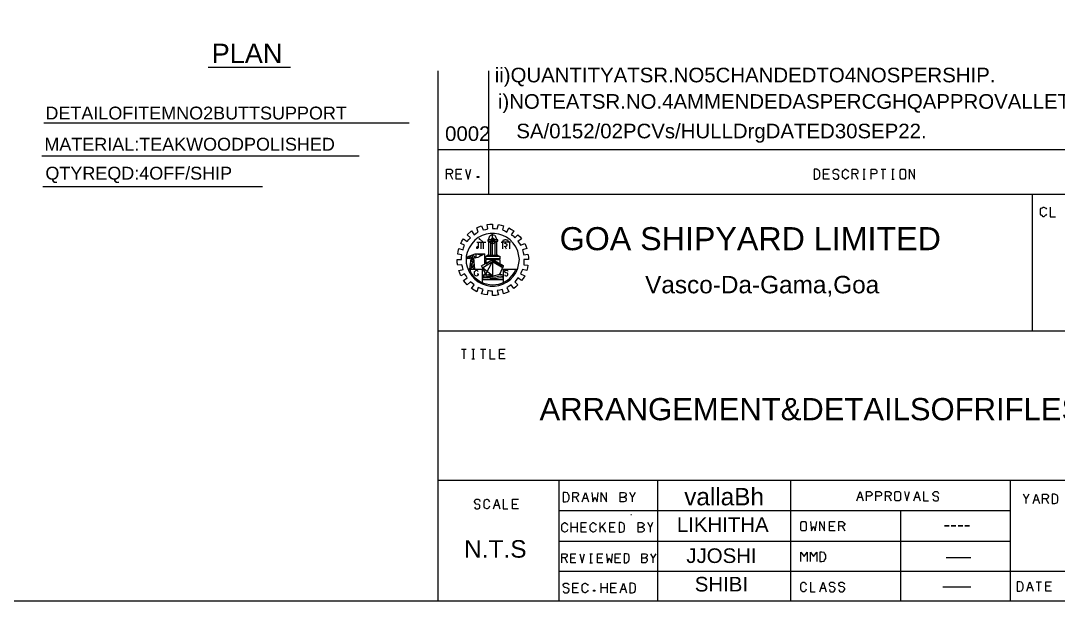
# Model space of a CAD drawing. Header units: millimetres. Extents: x -3009 to 55097, y -2803 to 5841.
# Drawn here: x 48112.5 to 48174.1, y 21.6 to 56.1 of the extents above; entities that cross this region are included whole.
import ezdxf

# ---------------------------------------------------------------- set-up
doc = ezdxf.new("R2010")
doc.units = ezdxf.units.MM
doc.layers.add('PDF2_Geometry', color=7, linetype='Continuous')
doc.layers.add('PDF2_Text', color=7, linetype='Continuous')
doc.styles.add('PDF F1', font='arial.ttf')
doc.styles.add('PDF F2', font='arial.ttf')
doc.styles.add('PDF F3', font='arial.ttf')

msp = doc.modelspace()

# ---------------------------------------------------------------- linework, layer by layer
at = {"layer": 'PDF2_Geometry', "lineweight": 13}
for points in [[(47995.74799842235, 21.581074835761), (47995.74799842235, 175.9976682847704), (48207.91007203603, 175.9976682847704), (48207.91007203603, 21.581074835761)], [(48159.63722919283, 46.64280211871653), (48159.79406099505, 46.64280211871653), (48159.88816007639, 46.70553483960578), (48159.95089279727, 46.73690120005034), (48159.98225915772, 46.83100028138421), (48159.98225915772, 47.01919844405182), (48159.95089279727, 47.14466388583025), (48159.88816007639, 47.17603024627488), (48159.79406099505, 47.23876296716412), (48159.63722919283, 47.23876296716412)], [(48164.81267547543, 46.64280211871653), (48164.74994275455, 46.73690120005034), (48164.74994275455, 47.14466388583025), (48164.81267547543, 47.23876296716412), (48165.00087363811, 47.23876296716412), (48165.06360635899, 47.14466388583025), (48165.06360635899, 46.73690120005034), (48165.00087363811, 46.64280211871653)], [(48139.62549182137, 46.73689728461579), (48139.62549182137, 46.79963157382298), (48139.71958717795, 46.79963157382298), (48139.71958717795, 46.73689728461579)], [(48139.02953931483, 42.9415706290273), (48139.12363839616, 43.06703607080573), (48139.21773747749, 43.16113515213959), (48139.02953931483, 43.34933331480721), (48139.28047019838, 43.56889783791951), (48139.4373020006, 43.34933331480721), (48139.56276744238, 43.44343239614102), (48139.68823288416, 43.50616511703026), (48139.59413380283, 43.75709600058713), (48139.71959924461, 43.81982872147637), (48139.87643104683, 43.88256144236556), (48139.97053012816, 43.63163055880869), (48140.12736193038, 43.66299691925332), (48140.25282737216, 43.69436327969794), (48140.22146101172, 43.9452941632548), (48140.37829281394, 43.97666052369942), (48140.53512461617, 43.97666052369942), (48140.53512461617, 43.7257296401425), (48140.69195641838, 43.7257296401425), (48140.81742186016, 43.69436327969794), (48140.88015458106, 43.9452941632548), (48141.03698638327, 43.91392780281018), (48141.1938181855, 43.88256144236556), (48141.13108546461, 43.63163055880869), (48141.25655090639, 43.56889783791951), (48141.38201634817, 43.50616511703026), (48141.50748178994, 43.75709600058713), (48141.66431359217, 43.66299691925332), (48141.78977903395, 43.56889783791951), (48141.63294723172, 43.34933331480721), (48141.7584126735, 43.28660059391802), (48141.85251175483, 43.16113515213959), (48142.04070991751, 43.34933331480721), (48142.16617535929, 43.22386787302878), (48142.26027444062, 43.09840243125035), (48142.04070991751, 42.9415706290273), (48142.13480899884, 42.81610518724887), (48142.19754171972, 42.72200610591506), (48142.44847279933, 42.81610518724887), (48142.51120532418, 42.69063974547043), (48142.57393804506, 42.53380794324738), (48142.32300696547, 42.43970886191357), (48142.35437332591, 42.28287705969052), (48142.38574007843, 42.15741161791209), (48142.63667076595, 42.18877797835671), (48142.66803693036, 42.03194617613366), (48142.66803693036, 41.87511437391061), (48142.38574007843, 41.87511437391061), (48142.38574007843, 41.71828257168755), (48142.38574007843, 41.5614507694645), (48142.63667076595, 41.53008440901988), (48142.60530440551, 41.37325260679683), (48142.57393804506, 41.21642080457383), (48142.32300696547, 41.27915352546302), (48142.26027444062, 41.15368808368459), (48142.19754171972, 41.02822264190615), (48142.44847279933, 40.90275720012772), (48142.35437332591, 40.74592539790467), (48142.26027444062, 40.62045995612624), (48142.04070991751, 40.77729175834929), (48141.94661083617, 40.65182631657086), (48141.85251175483, 40.557727235237), (48142.04070991751, 40.36952907256938), (48141.91524447573, 40.24406363079095), (48141.78977903395, 40.14996454945708), (48141.63294723172, 40.36952907256938), (48141.50748178994, 40.27542999123551), (48141.38201634817, 40.21269727034633), (48141.50748178994, 39.96176638678946), (48141.35064998773, 39.89903366590022), (48141.1938181855, 39.83630094501098), (48141.13108546461, 40.08723182856789), (48140.97425366239, 40.05586546812327), (48140.81742186016, 40.02449910767865), (48140.88015458106, 39.77356822412179), (48140.72332277883, 39.74220186367717), (48140.53512461617, 39.74220186367717), (48140.53512461617, 39.99313274723403), (48140.40965917439, 39.99313274723403), (48140.25282737216, 40.02449910767865), (48140.22146101172, 39.77356822412179), (48140.0646292095, 39.80493458456641), (48139.87643104683, 39.83630094501098), (48139.97053012816, 40.08723182856789), (48139.84506468639, 40.14996454945708), (48139.68823288416, 40.21269727034633), (48139.59413380283, 39.96176638678946), (48139.4373020006, 40.05586546812327), (48139.28047019838, 40.14996454945708), (48139.4373020006, 40.36952907256938), (48139.21773747749, 40.557727235237), (48139.02953931483, 40.36952907256938), (48138.93544023349, 40.49499451434781), (48138.80997479171, 40.62045995612624), (48139.02953931483, 40.77729175834929), (48138.96680659393, 40.90275720012772), (48138.8727075126, 41.02822264190615), (48138.65314298949, 40.90275720012772), (48138.5904102686, 41.05958900235078), (48138.52767754771, 41.21642080457383), (48138.77860843127, 41.27915352546302), (48138.74724207082, 41.43598532768607), (48138.71587571038, 41.5614507694645), (48138.46494482682, 41.53008440901988), (48138.43357846638, 41.68691621124293), (48138.43357846638, 41.87511437391061), (48138.68450934993, 41.87511437391061), (48138.68450934993, 42.00057981568904), (48138.71587571038, 42.15741161791209), (48138.46494482682, 42.18877797835671), (48138.49631118726, 42.34560978057971), (48138.52767754771, 42.53380794324738), (48138.77860843127, 42.43970886191357), (48138.80997479171, 42.565174303692), (48138.8727075126, 42.72200610591506), (48138.65314298949, 42.81610518724887), (48138.71587571038, 42.97293698947192), (48138.80997479171, 43.09840243125035)], [(48140.40965083249, 43.03566596799288), (48140.66058759724, 43.03566596799288), (48140.53511921486, 43.1611341543279)], [(48139.71958717795, 43.09840006116036), (48139.75096020375, 43.09840006116036)], [(48140.53511921486, 42.97293167878564), (48140.84877791831, 42.97293167878564), (48140.84877791831, 43.03566596799288), (48140.53511921486, 43.03566596799288), (48140.25282138274, 43.03566596799288), (48140.25282138274, 42.97293167878564)], [(48140.1273531964, 41.90647503158942), (48140.1273531964, 42.06330448133542), (48140.53511921486, 42.06330448133542), (48140.97424630068, 42.06330448133542), (48140.97424630068, 41.90647503158942), (48140.53511921486, 41.90647503158942)], [(48140.22146031537, 42.12603857450296), (48140.84877791831, 42.12603857450296), (48140.22146031537, 42.06330448133542), (48140.84877791831, 42.06330448133542)], [(48140.1273531964, 41.6241771994687), (48140.53511921486, 41.87511396421814), (48140.1273531964, 41.87511396421814)], [(48140.53511921486, 41.87511396421814), (48141.1938098436, 41.49870901313369), (48140.53511921486, 41.74964558184342), (48141.16244877623, 41.37325258918389)], [(48144.73820798164, 27.47795397260967), (48144.86367342342, 27.47795397260967), (48144.9891388652, 27.50932033305429), (48145.02050522564, 27.54068669349886), (48145.08323794653, 27.66615213527734), (48145.08323794653, 27.85435029794496), (48145.02050522564, 27.94844937927883), (48144.9891388652, 28.01118210016801), (48144.86367342342, 28.04254846061264), (48144.73820798164, 28.04254846061264)], [(48148.12576469925, 27.47795397260967), (48148.12576469925, 28.04254846061264), (48148.34532922236, 28.04254846061264), (48148.4394283037, 28.01118210016801), (48148.47079466414, 27.91708301883421), (48148.47079466414, 27.88571665838958), (48148.4394283037, 27.82298393750034), (48148.34532922236, 27.76025121661115), (48148.4394283037, 27.72888485616653), (48148.47079466414, 27.66615213527734), (48148.47079466414, 27.6034194143881), (48148.4394283037, 27.50932033305429), (48148.34532922236, 27.47795397260967)], [(48164.49900868024, 27.5406881293369), (48164.43627595935, 27.60342085022614), (48164.43627595935, 28.01118353600606), (48164.49900868024, 28.10528261733987), (48164.68720684291, 28.10528261733987), (48164.78130592424, 28.01118353600606), (48164.78130592424, 27.60342085022614), (48164.68720684291, 27.5406881293369)], [(48173.78345647705, 27.38384675486031), (48173.94028827927, 27.38384675486031), (48174.06575372105, 27.41521311530494), (48174.09712008149, 27.44657947574956), (48174.12848644194, 27.57204491752799), (48174.12848644194, 27.76024308019561), (48174.09712008149, 27.85434216152947), (48174.06575372105, 27.88570852197404), (48173.94028827927, 27.94844124286328), (48173.78345647705, 27.94844124286328)], [(48148.06305048472, 25.69007238449228), (48148.1885159265, 25.69007238449228), (48148.31398136828, 25.7214387449369), (48148.34534772872, 25.75280510538153), (48148.37671408917, 25.87827054715996), (48148.37671408917, 26.06646870982763), (48148.34534772872, 26.16056779116144), (48148.31398136828, 26.19193415160606), (48148.1885159265, 26.25466687249525), (48148.06305048472, 26.25466687249525)], [(48149.19222542142, 25.69007238449228), (48149.19222542142, 26.25466687249525), (48149.41178994453, 26.25466687249525), (48149.47452266542, 26.19193415160606), (48149.53725538631, 26.12920143071682), (48149.53725538631, 26.0978350702722), (48149.47452266542, 26.03510234938301), (48149.41178994453, 25.97236962849377), (48149.47452266542, 25.9410032680492), (48149.53725538631, 25.87827054715996), (48149.53725538631, 25.78417146582615), (48149.47452266542, 25.7214387449369), (48149.41178994453, 25.69007238449228)], [(48158.91580035, 25.75280654121957), (48158.85306762911, 25.81553926210876), (48158.85306762911, 26.22330194788867), (48158.91580035, 26.31740102922254), (48159.10399851267, 26.31740102922254), (48159.16673123356, 26.22330194788867), (48159.16673123356, 25.81553926210876), (48159.10399851267, 25.75280654121957)], [(48148.34533624202, 23.87081773535283), (48148.50216804424, 23.87081773535283), (48148.59626712558, 23.93355045624207), (48148.62763348602, 23.9649168166867), (48148.65899984646, 24.0590158980205), (48148.65899984646, 24.24721406068812), (48148.62763348602, 24.34131314202199), (48148.59626712558, 24.37267950246661), (48148.50216804424, 24.40404586291118), (48148.34533624202, 24.40404586291118)], [(48149.41179696419, 23.87081773535283), (48149.41179696419, 24.40404586291118), (48149.6313614873, 24.40404586291118), (48149.69409420819, 24.37267950246661), (48149.72546056863, 24.30994678157737), (48149.72546056863, 24.27858042113274), (48149.69409420819, 24.21584770024356), (48149.6313614873, 24.15311497935431), (48149.69409420819, 24.12174861890969), (48149.72546056863, 24.0590158980205), (48149.72546056863, 23.99628317713126), (48149.69409420819, 23.93355045624207), (48149.6313614873, 23.87081773535283)], [(48159.98226107217, 23.93355189208012), (48160.10772651395, 23.93355189208012), (48160.23319195573, 23.96491825252468), (48160.26455831617, 24.02765097341393), (48160.32729103706, 24.12175005474774), (48160.32729103706, 24.30994821741541), (48160.26455831617, 24.43541365919384), (48160.23319195573, 24.46678001963846), (48160.10772651395, 24.49814638008303), (48159.98226107217, 24.49814638008303)], [(48146.52609347166, 22.17703137133401), (48146.52609347166, 22.23976546450149), (48146.62018882824, 22.23976546450149), (48146.62018882824, 22.17703137133401)], [(48148.69036812136, 22.0829361472355), (48148.84719992358, 22.0829361472355), (48148.97266536536, 22.11430250768007), (48149.0040317258, 22.17703522856931), (48149.03539808625, 22.27113430990312), (48149.03539808625, 22.45933247257079), (48149.0040317258, 22.58479791434922), (48148.97266536536, 22.61616427479385), (48148.84719992358, 22.64753063523847), (48148.69036812136, 22.64753063523847)], [(48171.71328115476, 22.1770313996679), (48171.87011295697, 22.1770313996679), (48171.96421203831, 22.20839776011252), (48171.99557839875, 22.23976412055708), (48172.05831111965, 22.36522956233551), (48172.05831111965, 22.55342772500319), (48171.99557839875, 22.67889316678162), (48171.96421203831, 22.71025952722624), (48171.87011295697, 22.74162588767086), (48171.71328115476, 22.74162588767086)]]:
    msp.add_lwpolyline(points, close=True, dxfattribs=at)
for points in [[(48123.62865289561, 53.29246720565834), (48128.52179747942, 53.29246720565834)], [(48137.30438781382, 45.76453579795833), (48137.30438781382, 53.07290366274481)], [(48140.31555567194, 45.76453579795833), (48140.31555567194, 53.07290366274481)], [(48113.87371283694, 49.9990017114514), (48135.57922857946, 49.9990017114514)], [(48137.30438781382, 48.39931066342473), (48207.91007203603, 48.39931066342473)], [(48113.74824445457, 48.02291767076525), (48132.59943374713, 48.02291767076525)], [(48137.80625317193, 46.64280211871653), (48137.80625317193, 47.23876296716412), (48138.05718405549, 47.23876296716412), (48138.11991677638, 47.17603024627488), (48138.15128313682, 47.11329752538569), (48138.15128313682, 47.08193116494107), (48138.11991677638, 46.98783208360726), (48138.05718405549, 46.95646572316264), (48137.80625317193, 46.95646572316264)], [(48137.99443970597, 46.95646102356903), (48138.15126915571, 46.64280212407698)], [(48138.71586462392, 46.64280212407698), (48138.37084465706, 46.64280212407698), (48138.37084465706, 47.23875865964999), (48138.71586462392, 47.23875865964999)], [(48138.37084465706, 46.95646102356903), (48138.65314229314, 46.95646102356903)], [(48138.93542816683, 47.23875865964999), (48139.09226957501, 46.64280212407698), (48139.24909882871, 47.23875865964999)], [(48160.5468605112, 46.64280212407698), (48160.20182858591, 46.64280212407698), (48160.20182858591, 47.23875865964999), (48160.5468605112, 47.23875865964999)], [(48160.20182858591, 46.95646102356903), (48160.48412641803, 46.95646102356903)], [(48160.76642008328, 46.76825846685409), (48160.79778644373, 46.70552574596485), (48160.89188552506, 46.64279302507566), (48161.01735096684, 46.64279302507566), (48161.08008368773, 46.70552574596485), (48161.11145004818, 46.76825846685409), (48161.11145004818, 46.83099118774334), (48161.04871732728, 46.92509026907715), (48160.89188552506, 46.95645662952177), (48160.79778644373, 46.98782298996639), (48160.76642008328, 47.0819220713002), (48160.76642008328, 47.11328843174482), (48160.79778644373, 47.17602115263401), (48160.89188552506, 47.23875387352325), (48161.01735096684, 47.23875387352325), (48161.08008368773, 47.17602115263401), (48161.11145004818, 47.11328843174482)], [(48161.67603943097, 46.79963152787622), (48161.64467307053, 46.73689880698697), (48161.61330671009, 46.70553244654235), (48161.51920762875, 46.64279972565316), (48161.48784126831, 46.64279972565316), (48161.42510854742, 46.70553244654235), (48161.36237582653, 46.73689880698697), (48161.33100946608, 46.79963152787622), (48161.33100946608, 47.08192877187764), (48161.36237582653, 47.14466149276689), (48161.42510854742, 47.17602785321151), (48161.48784126831, 47.2387605741007), (48161.51920762875, 47.2387605741007), (48161.61330671009, 47.17602785321151), (48161.64467307053, 47.14466149276689), (48161.67603943097, 47.08192877187764)], [(48161.89561097374, 46.64280211871653), (48161.89561097374, 47.23876296716412), (48162.1465418573, 47.23876296716412), (48162.20927457818, 47.17603024627488), (48162.24064093863, 47.11329752538569), (48162.24064093863, 47.08193116494107), (48162.20927457818, 46.98783208360726), (48162.1465418573, 46.95646572316264), (48161.89561097374, 46.95646572316264)], [(48162.08380550763, 46.95646102356903), (48162.24063495738, 46.64280212407698)], [(48162.55430561925, 47.23875865964999), (48162.67977400163, 47.23875865964999)], [(48162.61703990846, 46.64280212407698), (48162.61703990846, 47.23875865964999)], [(48163.02478591044, 46.64280211871653), (48163.02478591044, 47.23876296716412), (48163.275716794, 47.23876296716412), (48163.33844951489, 47.17603024627488), (48163.36981587533, 47.11329752538569), (48163.36981587533, 47.08193116494107), (48163.33844951489, 46.98783208360726), (48163.275716794, 46.95646572316264), (48163.02478591044, 46.95646572316264)], [(48163.62076246249, 47.23875865964999), (48163.90306009857, 47.23875865964999)], [(48163.74623064882, 46.64280212407698), (48163.74623064882, 47.23875865964999)], [(48164.24809202386, 47.23875865964999), (48164.40492147361, 47.23875865964999)], [(48164.3108141586, 46.64280212407698), (48164.3108141586, 47.23875865964999)], [(48165.31454867106, 46.64280212407698), (48165.31454867106, 47.23875865964999), (48165.59683454475, 46.64280212407698), (48165.59683454475, 47.23875865964999)], [(48162.55430561925, 46.64280212407698), (48162.67977400163, 46.64280212407698)], [(48164.24809202386, 46.64280212407698), (48164.40492147361, 46.64280212407698)], [(48113.81097874377, 46.20366307982511), (48126.85938410061, 46.20366307982511)], [(48137.30438781382, 21.581074835761), (48137.30438781382, 45.76453579795833), (48207.91007203603, 45.76453579795833)], [(48172.62290457742, 37.64064805072508), (48172.62290457742, 45.76453579795833)], [(48173.43842459771, 44.572622807985), (48173.40705823726, 44.50989008709581), (48173.37569187681, 44.47852372665119), (48173.28159279548, 44.41579100576195), (48173.25022643503, 44.41579100576195), (48173.18749371415, 44.47852372665119), (48173.12476099326, 44.50989008709581), (48173.09339463282, 44.572622807985), (48173.09339463282, 44.85492005198648), (48173.12476099326, 44.91765277287573), (48173.18749371415, 44.94901913332035), (48173.25022643503, 44.98038549376491), (48173.28159279548, 44.98038549376491), (48173.37569187681, 44.94901913332035), (48173.40705823726, 44.91765277287573), (48173.43842459771, 44.85492005198648)], [(48173.65800015724, 44.98037678684307), (48173.65800015724, 44.41578151468116), (48173.9716588607, 44.41578151468116)], [(48140.22146031537, 42.06330448133542), (48140.22146031537, 42.12603857450296), (48140.53511921486, 42.12603857450296), (48140.53511921486, 43.38069769724137)], [(48140.28418264615, 43.03566596799288), (48140.37828976511, 43.28660253670262), (48140.44102385828, 43.3179636040739), (48140.47238512169, 43.34932467144517), (48140.53511921486, 43.34932467144517), (48140.59785330803, 43.34932467144517), (48140.66058759724, 43.3179636040739), (48140.69194866461, 43.28660253670262), (48140.78604382514, 43.03566596799288)], [(48140.40965083249, 43.03566596799288), (48140.53511921486, 43.1611341543279), (48140.66058759724, 43.03566596799288)], [(48139.68822203561, 42.5651656886638), (48139.65685567516, 42.53379932821917), (48139.62548931471, 42.53379932821917), (48139.59412295427, 42.53379932821917), (48139.59412295427, 42.5651656886638), (48139.59412295427, 42.59653204910842), (48139.59412295427, 42.62789840955304), (48139.62548931471, 42.62789840955304), (48139.65685567516, 42.62789840955304), (48139.65685567516, 42.65926476999761), (48139.68822203561, 42.65926476999761)], [(48139.594130754, 42.91019758561816), (48140.1273531964, 42.91019758561816)], [(48139.68822611058, 42.91019758561816), (48139.68822611058, 42.56516566032997)], [(48139.78232127112, 43.06702703536416), (48139.75096020375, 43.06702703536416), (48139.75096020375, 43.09840006116036), (48139.97052374666, 42.91019758561816), (48139.97052374666, 42.50244352558735)], [(48139.84505536428, 42.91019758561816), (48139.84505536428, 42.50244352558735)], [(48140.78604382514, 42.12603857450296), (48140.78604382514, 42.97293167878564), (48140.53511921486, 42.78474116166836), (48140.28418264615, 42.97293167878564), (48140.28418264615, 42.12603857450296)], [(48140.40965083249, 42.87883651824689), (48140.40965083249, 42.12603857450296)], [(48140.66058759724, 42.87883651824689), (48140.66058759724, 42.12603857450296)], [(48141.03698039385, 42.91019758561816), (48141.13107575043, 42.91019758561816)], [(48141.60157586206, 42.91019758561816), (48141.13107575043, 42.91019758561816), (48141.13107575043, 42.50244352558735)], [(48141.13107972126, 42.91019756800523), (48141.13107972126, 42.9415639284498), (48141.1624460817, 42.97293028889442), (48141.1624460817, 43.00429664933904), (48141.19381244215, 43.03566300978366), (48141.22517880259, 43.03566300978366), (48141.25654516304, 43.03566300978366), (48141.28791152348, 43.06702937022828), (48141.31927788393, 43.06702937022828), (48141.35064424437, 43.03566300978366), (48141.38201060482, 43.03566300978366), (48141.41337696526, 43.03566300978366), (48141.41337696526, 43.00429664933904), (48141.44474332571, 43.00429664933904), (48141.44474332571, 42.97293028889442), (48141.47610968615, 42.97293028889442), (48141.47610968615, 42.9415639284498), (48141.50747604659, 42.9415639284498), (48141.50747604659, 42.91019756800523), (48141.53884240704, 42.91019756800523)], [(48141.28790514198, 42.91019756800523), (48141.28790514198, 42.81609848667136), (48141.25653878153, 42.81609848667136), (48141.25653878153, 42.84746484711599)], [(48141.28790514198, 42.62790032400375), (48141.25653878153, 42.62790032400375), (48141.25653878153, 42.65926668444831), (48141.28790514198, 42.65926668444831), (48141.28790514198, 42.62790032400375), (48141.35063786287, 42.50243488222532)], [(48141.38200422331, 42.7847321262268), (48141.38200422331, 42.75336576578218), (48141.38200422331, 42.72199940533756)], [(48141.53884176889, 42.91019758561816), (48141.53884176889, 42.50244352558735)], [(48139.02954186742, 42.28287658107786), (48138.96680914654, 42.06331205796556), (48138.96680914654, 41.87511389529794), (48138.96680914654, 41.65554937218565), (48139.02954186742, 41.43598484907341)], [(48140.0646189072, 42.22014569346663), (48139.65686484717, 42.0005821505531), (48139.02953528579, 41.90647503158942), (48139.02953528579, 42.03194321792444), (48139.18636473554, 41.93784805738562), (48139.18636473554, 42.09467750713162), (48139.34319418529, 41.93784805738562), (48139.34319418529, 42.15741160029916), (48139.5627577282, 41.96920912475696), (48139.5627577282, 42.22014569346663), (48139.90778965349, 42.12603857450296), (48139.87642858612, 42.22014569346663)], [(48139.02953528579, 42.03194321792444), (48139.50002363503, 42.22014569346663), (48140.0646189072, 42.22014569346663), (48140.0646189072, 41.59281613209743)], [(48139.24909882871, 41.93784805738562), (48139.15500366817, 41.31051849601641), (48139.46866237163, 41.53008203892995), (48139.18636473554, 41.53008203892995)], [(48139.40592827846, 41.96920912475696), (48139.46866237163, 41.31051849601641), (48139.18636473554, 41.53008203892995), (48139.43730130425, 41.74964558184342), (48139.24909882871, 41.93784805738562), (48139.40592827846, 41.93784805738562), (48139.21772580291, 41.74964558184342), (48139.43730130425, 41.74964558184342)], [(48140.53511921486, 42.12603857450296), (48140.84877791831, 42.12603857450296), (48140.84877791831, 42.06330448133542)], [(48142.10344519099, 41.65554937218565), (48142.13481155144, 41.87511389529794), (48142.10344519099, 42.06331205796556)], [(48139.06089635317, 41.31051849601641), (48139.90778965349, 41.31051849601641), (48139.90778965349, 40.40089110252649)], [(48140.1273531964, 40.9968476380995), (48139.87642858612, 41.49870901313369), (48140.53511921486, 41.87511396421814), (48140.97424630068, 41.87511396421814), (48140.97424630068, 41.6241771994687)], [(48139.93916267929, 41.37325258918389), (48140.1273531964, 40.9968476380995), (48140.53511921486, 41.74964558184342), (48140.53511921486, 40.90275247756068), (48139.93916267929, 41.37325258918389), (48140.53511921486, 41.74964558184342), (48141.16244877623, 41.37325258918389)], [(48140.97424630068, 40.9968476380995), (48141.1938098436, 41.49870901313369), (48140.53511921486, 41.87511396421814), (48140.1273531964, 41.87511396421814), (48140.1273531964, 41.6241771994687)], [(48140.53511921486, 41.87511396421814), (48140.53511921486, 40.90275247756068)], [(48141.1938098436, 40.40089110252649), (48141.1938098436, 41.31051849601641), (48142.04070314392, 41.31051849601641)], [(48139.18636473554, 41.27914547022021), (48139.24909882871, 41.09095495310294)], [(48139.50002642554, 40.93412164612164), (48139.4686600651, 40.9654880065662), (48139.4686600651, 41.15368616923388), (48139.50002642554, 41.1850525296785), (48139.53139278598, 41.21641889012312), (48139.56275914643, 41.24778525056769), (48139.59412550688, 41.24778525056769), (48139.62549186731, 41.21641889012312), (48139.65685822776, 41.1850525296785), (48139.68822458821, 41.15368616923388)], [(48139.62549186731, 41.02822072745545), (48139.68822458821, 41.02822072745545), (48139.68822458821, 40.9654880065662), (48139.65685822776, 40.93412164612164)], [(48139.90779357837, 40.93412547502305), (48139.97052629926, 40.93412547502305), (48140.0018926597, 40.96549183546762), (48140.06462538059, 40.99685819591224), (48140.09599174104, 40.99685819591224), (48140.15872446193, 40.99685819591224), (48140.22145718282, 40.96549183546762), (48140.28418990371, 40.96549183546762), (48140.31555626415, 40.99685819591224), (48140.37828898504, 40.96549183546762), (48140.40965534549, 40.93412547502305), (48140.44102170593, 40.90275911457843)], [(48139.90779357837, 40.87139131829576), (48139.97052629926, 40.87139131829576), (48140.0018926597, 40.87139131829576), (48140.06462538059, 40.90275767874039), (48140.09599174104, 40.90275767874039), (48140.15872446193, 40.90275767874039), (48140.22145718282, 40.87139131829576), (48140.28418990371, 40.87139131829576), (48140.31555626415, 40.90275767874039), (48140.37828898504, 40.87139131829576), (48140.40965534549, 40.8400249578512), (48140.44102170593, 40.8400249578512)], [(48139.90779357837, 40.77728410054641), (48139.97052629926, 40.77728410054641), (48140.0018926597, 40.77728410054641), (48140.06462538059, 40.80865046099103), (48140.09599174104, 40.80865046099103), (48140.15872446193, 40.80865046099103), (48140.22145718282, 40.77728410054641), (48140.28418990371, 40.80865046099103), (48140.31555626415, 40.80865046099103), (48140.37828898504, 40.77728410054641), (48140.40965534549, 40.74591774010185), (48140.44102170593, 40.74591774010185)], [(48141.00561619393, 40.99685819591224), (48141.13108163571, 40.96549183546762), (48141.1938143566, 40.93412547502305)], [(48141.00561619393, 40.90275767874039), (48141.13108163571, 40.87139131829576), (48141.1938143566, 40.87139131829576)], [(48141.00561619393, 40.80865046099103), (48141.13108163571, 40.77728410054641), (48141.1938143566, 40.77728410054641)], [(48141.25654005784, 40.96548657072816), (48141.25654005784, 40.9341202102836), (48141.31927277872, 40.90275384983897), (48141.38200549962, 40.90275384983897), (48141.41337186006, 40.9341202102836), (48141.4447382205, 40.96548657072816), (48141.4447382205, 41.0282192916174), (48141.41337186006, 41.05958565206203), (48141.31927277872, 41.09095201250665), (48141.25654005784, 41.12231837295121), (48141.25654005784, 41.15368473339583), (48141.25654005784, 41.18505109384046), (48141.25654005784, 41.21641745428508), (48141.31927277872, 41.24778381472964), (48141.38200549962, 41.24778381472964), (48141.41337186006, 41.21641745428508), (48141.4447382205, 41.18505109384046)], [(48141.82113940497, 41.09095495310294), (48141.91523476155, 41.27914547022021)], [(48139.90778965349, 40.68318893464721), (48141.1938098436, 40.68318893464721)], [(48137.30438781382, 37.64064805072508), (48207.91007203603, 37.64064805072508)], [(48138.68450336051, 36.54283014011781), (48138.96680119263, 36.54283014011781)], [(48138.84133281025, 35.97823486795585), (48138.84133281025, 36.54283014011781)], [(48139.31183311792, 36.54283014011781), (48139.46866237163, 36.54283014011781)], [(48139.40592827846, 35.97823486795585), (48139.40592827846, 36.54283014011781)], [(48139.81369429691, 36.54283014011781), (48140.1273531964, 36.54283014011781)], [(48139.97052374666, 35.97823486795585), (48139.97052374666, 36.54283014011781)], [(48140.37828976511, 36.54283014011781), (48140.37828976511, 35.97823486795585), (48140.69194866461, 35.97823486795585)], [(48141.28790520018, 35.97823486795585), (48140.94288523331, 35.97823486795585), (48140.94288523331, 36.54283014011781), (48141.28790520018, 36.54283014011781)], [(48139.31183311792, 35.97823486795585), (48139.46866237163, 35.97823486795585)], [(48140.94288523331, 36.29189357140814), (48141.2251828694, 36.29189357140814)], [(48137.30438781382, 28.76397431817276), (48207.91007203603, 28.76397431817276)], [(48144.48727533781, 21.581074835761), (48144.48727533781, 28.76397431817276)], [(48150.3527933667, 21.581074835761), (48150.3527933667, 28.76397431817276)], [(48158.25711757102, 21.581074835761), (48158.25711757102, 28.76397431817276)], [(48171.3055231239, 21.581074835761), (48171.3055231239, 28.76397431817276)], [(48145.30281140374, 27.47795397260967), (48145.30281140374, 28.04254846061264), (48145.52237592686, 28.04254846061264), (48145.58510864775, 28.01118210016801), (48145.64784136863, 27.91708301883421), (48145.64784136863, 27.88571665838958), (48145.58510864775, 27.82298393750034), (48145.52237592686, 27.76025121661115), (48145.30281140374, 27.76025121661115)], [(48145.49099789184, 27.76025176414402), (48145.64783930001, 27.4779539320233)], [(48145.86740284292, 27.4779539320233), (48146.05559336004, 28.04254940022503), (48146.24379583558, 27.4779539320233)], [(48146.43199831112, 28.04254940022503), (48146.49473240429, 27.4779539320233), (48146.62018882824, 27.76025176414402), (48146.74565721062, 27.4779539320233), (48146.80839130378, 28.04254940022503)], [(48146.99659377932, 27.4779539320233), (48146.99659377932, 28.04254940022503), (48147.31025248278, 27.4779539320233), (48147.31025248278, 28.04254940022503)], [(48148.1257727573, 27.76025176414402), (48148.34533630022, 27.76025176414402)], [(48148.84720943763, 27.4779539320233), (48148.84720943763, 27.76025176414402), (48148.69036802946, 28.04254940022503)], [(48149.00403888738, 28.04254940022503), (48148.84720943763, 27.76025176414402)], [(48162.1779126266, 27.5406882212306), (48162.36610314372, 28.10528349339251), (48162.55430561925, 27.5406882212306)], [(48162.24063495738, 27.76025176414402), (48162.49157152609, 27.76025176414402)], [(48162.74250015314, 27.5406881293369), (48162.74250015314, 28.10528261733987), (48162.96206467626, 28.10528261733987), (48163.02479739715, 28.04254989645068), (48163.08753011803, 27.97981717556144), (48163.08753011803, 27.94845081511681), (48163.02479739715, 27.85435173378301), (48162.96206467626, 27.82298537333838), (48162.74250015314, 27.82298537333838)], [(48163.30708762149, 27.5406881293369), (48163.30708762149, 28.10528261733987), (48163.52665214461, 28.10528261733987), (48163.62075122594, 28.04254989645068), (48163.65211758638, 27.97981717556144), (48163.65211758638, 27.94845081511681), (48163.62075122594, 27.85435173378301), (48163.52665214461, 27.82298537333838), (48163.30708762149, 27.82298537333838)], [(48163.8716910436, 27.5406881293369), (48163.8716910436, 28.10528261733987), (48164.09125556672, 28.10528261733987), (48164.18535464805, 28.04254989645068), (48164.21672100849, 27.97981717556144), (48164.21672100849, 27.94845081511681), (48164.18535464805, 27.85435173378301), (48164.09125556672, 27.82298537333838), (48163.8716910436, 27.82298537333838)], [(48164.05988954832, 27.82298585731155), (48164.21671899806, 27.5406882212306)], [(48165.00087800918, 28.10528349339251), (48165.15770726289, 27.5406882212306), (48165.31454867106, 28.10528349339251)], [(48165.56547347738, 27.5406882212306), (48165.75367595292, 28.10528349339251), (48165.941866274, 27.5406882212306)], [(48165.62820757055, 27.76025176414402), (48165.87913218083, 27.76025176414402)], [(48166.13006874954, 28.10528349339251), (48166.13006874954, 27.5406882212306), (48166.44372764904, 27.5406882212306)], [(48166.69466029287, 27.6347833817693), (48166.75739301375, 27.57205066088011), (48166.82012573464, 27.54068430043549), (48166.94559117642, 27.54068430043549), (48167.00832389731, 27.57205066088011), (48167.03969025776, 27.6347833817693), (48167.03969025776, 27.72888246310316), (48166.97695753686, 27.79161518399235), (48166.82012573464, 27.82298154443697), (48166.75739301375, 27.85434790488159), (48166.69466029287, 27.9484469862154), (48166.69466029287, 27.97981334666002), (48166.75739301375, 28.04254606754921), (48166.82012573464, 28.10527878843845), (48166.94559117642, 28.10527878843845), (48167.00832389731, 28.04254606754921), (48167.03969025776, 27.97981334666002)], [(48172.24651158476, 27.38384681305962), (48172.24651158476, 27.66614444914063), (48172.08968213501, 27.94844228126135)], [(48172.40334083846, 27.94844228126135), (48172.24651158476, 27.66614444914063)], [(48172.65426564479, 27.38384681305962), (48172.84246812033, 27.94844228126135), (48173.03067059587, 27.38384681305962)], [(48173.21885305494, 27.38384675486031), (48173.21885305494, 27.94844124286328), (48173.4697839385, 27.94844124286328), (48173.53251665938, 27.88570852197404), (48173.56388301983, 27.82297580108485), (48173.56388301983, 27.79160944064023), (48173.53251665938, 27.69751035930642), (48173.4697839385, 27.6661439988618), (48173.21885305494, 27.6661439988618)], [(48139.4686664466, 27.1642831889734), (48139.50003280704, 27.10155046808421), (48139.56276552793, 27.07018410763959), (48139.68823096971, 27.07018410763959), (48139.7509636906, 27.10155046808421), (48139.78233005104, 27.1642831889734), (48139.78233005104, 27.25838227030721), (48139.71959733016, 27.32111499119645), (48139.56276552793, 27.35248135164107), (48139.50003280704, 27.41521407253026), (48139.4686664466, 27.47794679341951), (48139.4686664466, 27.50931315386413), (48139.50003280704, 27.60341223519794), (48139.56276552793, 27.63477859564256), (48139.68823096971, 27.63477859564256), (48139.7509636906, 27.60341223519794), (48139.78233005104, 27.50931315386413)], [(48140.34692071014, 27.22701734570069), (48140.3155543497, 27.13291826436682), (48140.28418798925, 27.1015519039222), (48140.22145526837, 27.07018554347763), (48140.19008890792, 27.07018554347763), (48140.09598982659, 27.1015519039222), (48140.06462346614, 27.13291826436682), (48140.0332571057, 27.22701734570069), (48140.0332571057, 27.47794822925755), (48140.06462346614, 27.54068095014674), (48140.09598982659, 27.60341367103598), (48140.19008890792, 27.6347800314806), (48140.22145526837, 27.6347800314806), (48140.28418798925, 27.60341367103598), (48140.3155543497, 27.54068095014674), (48140.34692071014, 27.47794822925755)], [(48140.59785330803, 27.07018791356762), (48140.78604382514, 27.63478338176935), (48140.97424630068, 27.07018791356762)], [(48140.66058759724, 27.2897514564811), (48140.88015114015, 27.2897514564811)], [(48141.16244877623, 27.63478338176935), (48141.16244877623, 27.07018791356762), (48141.44474660835, 27.07018791356762)], [(48142.07206421129, 27.07018791356762), (48141.72704424443, 27.07018791356762), (48141.72704424443, 27.63478338176935), (48142.07206421129, 27.63478338176935)], [(48141.72704424443, 27.35248574568834), (48141.97796885471, 27.35248574568834)], [(48145.93013693609, 27.69751747493683), (48146.18106174241, 27.69751747493683)], [(48172.74837276375, 27.60342231439802), (48172.96793630667, 27.60342231439802)], [(48173.40706358853, 27.66614444914063), (48173.56389284224, 27.38384681305962)], [(48144.48727533781, 26.97609275302881), (48171.3055231239, 26.97609275302881)], [(48148.75310231867, 26.72515598827937), (48148.78447534447, 26.72515598827937)], [(48164.78131446627, 26.97609275302881), (48164.78131446627, 21.581074835761)], [(48144.98912865479, 25.84690179365197), (48144.95776229435, 25.75280271231816), (48144.9263959339, 25.72143635187354), (48144.83229685257, 25.69006999142891), (48144.80093049212, 25.69006999142891), (48144.73819777124, 25.72143635187354), (48144.67546505034, 25.75280271231816), (48144.6440986899, 25.84690179365197), (48144.6440986899, 26.09783267720883), (48144.67546505034, 26.16056539809807), (48144.73819777124, 26.19193175854264), (48144.80093049212, 26.25466447943188), (48144.83229685257, 26.25466447943188), (48144.9263959339, 26.19193175854264), (48144.95776229435, 26.16056539809807), (48144.98912865479, 26.09783267720883)], [(48145.20870025575, 25.69007236687935), (48145.20870025575, 26.25466783508108)], [(48145.20870025575, 25.97237019900012), (48145.553731985, 25.97237019900012)], [(48145.553731985, 26.25466783508108), (48145.553731985, 25.69007236687935)], [(48146.11832745321, 25.69007236687935), (48145.80466874976, 25.69007236687935), (48145.80466874976, 26.25466783508108), (48146.11832745321, 26.25466783508108)], [(48145.80466874976, 25.97237019900012), (48146.05559336004, 25.97237019900012)], [(48146.68292296735, 25.84690179365197), (48146.65155660691, 25.75280271231816), (48146.62019024647, 25.72143635187354), (48146.52609116513, 25.69006999142891), (48146.49472480469, 25.69006999142891), (48146.4319920838, 25.72143635187354), (48146.40062572336, 25.75280271231816), (48146.33789300246, 25.84690179365197), (48146.33789300246, 26.09783267720883), (48146.40062572336, 26.16056539809807), (48146.4319920838, 26.19193175854264), (48146.49472480469, 26.25466447943188), (48146.52609116513, 26.25466447943188), (48146.62019024647, 26.19193175854264), (48146.65155660691, 26.16056539809807), (48146.68292296735, 26.09783267720883)], [(48146.93385968616, 25.69007236687935), (48146.93385968616, 26.25466783508108)], [(48147.24751838961, 26.25466783508108), (48146.93385968616, 25.90963590979288)], [(48147.02795484669, 26.0351042921676), (48147.24751838961, 25.69007236687935)], [(48147.81211385781, 25.69007236687935), (48147.49845495832, 25.69007236687935), (48147.49845495832, 26.25466783508108), (48147.81211385781, 26.25466783508108)], [(48147.49845495832, 25.97237019900012), (48147.74937976465, 25.97237019900012)], [(48149.1922294045, 25.97237019900012), (48149.41179294742, 25.97237019900012)], [(48149.91365432244, 25.69007236687935), (48149.91365432244, 25.97237019900012), (48149.7568248727, 26.25466783508108)], [(48150.03912250878, 26.25466783508108), (48149.91365432244, 25.97237019900012)], [(48159.4176695748, 26.31740192824856), (48159.480403864, 25.75280646004683), (48159.60586009191, 26.0351042921676), (48159.69996740692, 25.75280646004683), (48159.79406256745, 26.31740192824856)], [(48159.98226504299, 25.75280646004683), (48159.98226504299, 26.31740192824856), (48160.26456287511, 25.75280646004683), (48160.26456287511, 26.31740192824856)], [(48160.89188047806, 25.75280646004683), (48160.5468605112, 25.75280646004683), (48160.5468605112, 26.31740192824856), (48160.89188047806, 26.31740192824856)], [(48160.5468605112, 26.0351042921676), (48160.79778512148, 26.0351042921676)], [(48161.11145196263, 25.75280654121957), (48161.11145196263, 26.31740102922254), (48161.33101648574, 26.31740102922254), (48161.39374920663, 26.25466830833329), (48161.45648192752, 26.19193558744411), (48161.45648192752, 26.16056922699948), (48161.39374920663, 26.06647014566562), (48161.33101648574, 26.03510378522105), (48161.11145196263, 26.03510378522105)], [(48161.29964649652, 26.0351042921676), (48161.45647594626, 25.75280646004683)], [(48144.48727533781, 25.15683796604895), (48171.3055231239, 25.15683796604895)], [(48144.64411272921, 23.87081773535283), (48144.64411272921, 24.40404586291118), (48144.86367725232, 24.40404586291118), (48144.92640997321, 24.37267950246661), (48144.95777633365, 24.30994678157737), (48144.95777633365, 24.27858042113274), (48144.92640997321, 24.21584770024356), (48144.86367725232, 24.15311497935431), (48144.64411272921, 24.15311497935431)], [(48144.8323072631, 24.15311541202021), (48144.95777544943, 23.8708177759392)], [(48145.49099789184, 23.8708177759392), (48145.17733918838, 23.8708177759392), (48145.17733918838, 24.40405217676965), (48145.49099789184, 24.40405217676965)], [(48145.17733918838, 24.15311541202021), (48145.42827575709, 24.15311541202021)], [(48145.71057339317, 24.40405217676965), (48145.86740284292, 23.8708177759392), (48145.99285926687, 24.40405217676965)], [(48146.30652992875, 24.40405217676965), (48146.4633593785, 24.40405217676965)], [(48146.36926421795, 23.8708177759392), (48146.36926421795, 24.40405217676965)], [(48147.09068893986, 23.8708177759392), (48146.77701827799, 23.8708177759392), (48146.77701827799, 24.40405217676965), (48147.09068893986, 24.40405217676965)], [(48146.77701827799, 24.15311541202021), (48147.02795484669, 24.15311541202021)], [(48147.31025248278, 24.40405217676965), (48147.37298677198, 23.8708177759392), (48147.46708193253, 24.15311541202021), (48147.5925503149, 23.8708177759392), (48147.65528440807, 24.40405217676965)], [(48148.1571457831, 23.8708177759392), (48147.81211385781, 23.8708177759392), (48147.81211385781, 24.40405217676965), (48148.1571457831, 24.40405217676965)], [(48147.81211385781, 24.15311541202021), (48148.06305042652, 24.15311541202021)], [(48149.41179294742, 24.15311541202021), (48149.63136844875, 24.15311541202021)], [(48150.07049573062, 23.8708177759392), (48150.07049573062, 24.15311541202021), (48149.94502734824, 24.40405217676965)], [(48150.22732498433, 24.40405217676965), (48150.07049573062, 24.15311541202021)], [(48158.85307410659, 23.93355186910668), (48158.85307410659, 24.49814733730841), (48159.04127658213, 24.24721076859868), (48159.22946709925, 24.49814733730841), (48159.22946709925, 23.93355186910668)], [(48159.4176695748, 23.93355186910668), (48159.4176695748, 24.49814733730841), (48159.60586009191, 24.24721076859868), (48159.79406256745, 24.49814733730841), (48159.79406256745, 23.93355186910668)], [(48167.47882322886, 24.18448843781641), (48168.95304609055, 24.18448843781641)], [(48146.30652992875, 23.8708177759392), (48146.4633593785, 23.8708177759392)], [(48144.48727533781, 23.36895640090495), (48207.91007203603, 23.36895640090495)], [(48144.73820798164, 22.20840446068996), (48144.76957434208, 22.11430537935615), (48144.83230706297, 22.08293901891153), (48144.95777250475, 22.08293901891153), (48145.02050522564, 22.11430537935615), (48145.08323794653, 22.20840446068996), (48145.08323794653, 22.27113718157921), (48144.9891388652, 22.36523626291302), (48144.83230706297, 22.39660262335764), (48144.76957434208, 22.42796898380226), (48144.73820798164, 22.52206806513607), (48144.73820798164, 22.55343442558069), (48144.76957434208, 22.61616714646988), (48144.83230706297, 22.6475335069145), (48144.95777250475, 22.6475335069145), (48145.02050522564, 22.61616714646988), (48145.08323794653, 22.55343442558069)], [(48145.64783930001, 22.08293621079525), (48145.30280737472, 22.08293621079525), (48145.30280737472, 22.64753167899698), (48145.64783930001, 22.64753167899698)], [(48145.30280737472, 22.39660687267246), (48145.553731985, 22.39660687267246)], [(48146.21243075144, 22.23976555639513), (48146.18106439099, 22.17703283550594), (48146.1183316701, 22.1143001146167), (48146.05559894921, 22.08293375417207), (48146.02423258877, 22.08293375417207), (48145.93013350743, 22.1143001146167), (48145.89876714699, 22.17703283550594), (48145.86740078655, 22.23976555639513), (48145.86740078655, 22.52206280039661), (48145.89876714699, 22.58479552128586), (48145.93013350743, 22.61616188173042), (48146.02423258877, 22.64752824217504), (48146.05559894921, 22.64752824217504), (48146.1183316701, 22.61616188173042), (48146.18106439099, 22.58479552128586), (48146.21243075144, 22.52206280039661)], [(48146.99659377932, 22.08293621079525), (48146.99659377932, 22.64753167899698)], [(48146.99659377932, 22.39660687267246), (48147.34161374619, 22.39660687267246)], [(48147.34161374619, 22.64753167899698), (48147.34161374619, 22.08293621079525)], [(48147.90620901835, 22.08293621079525), (48147.5611772891, 22.08293621079525), (48147.5611772891, 22.64753167899698), (48147.90620901835, 22.64753167899698)], [(48147.5611772891, 22.39660687267246), (48147.81211385781, 22.39660687267246)], [(48148.1257727573, 22.08293621079525), (48148.31397523284, 22.64753167899698), (48148.50217770839, 22.08293621079525)], [(48148.18850685047, 22.30249975370879), (48148.43944341918, 22.30249975370879)], [(48159.16673697691, 22.30249971312236), (48159.13537061647, 22.20840063178855), (48159.10400425602, 22.17703427134393), (48159.04127153513, 22.14566791089936), (48158.97853881424, 22.14566791089936), (48158.91580609336, 22.17703427134393), (48158.88443973291, 22.20840063178855), (48158.85307337246, 22.30249971312236), (48158.85307337246, 22.55343059667928), (48158.88443973291, 22.64752967801309), (48158.91580609336, 22.67889603845771), (48158.97853881424, 22.71026239890233), (48159.04127153513, 22.71026239890233), (48159.10400425602, 22.67889603845771), (48159.13537061647, 22.64752967801309), (48159.16673697691, 22.55343059667928)], [(48159.4176695748, 22.71026577216446), (48159.4176695748, 22.14567030396273), (48159.69996740692, 22.14567030396273)], [(48159.98226504299, 22.14567030396273), (48160.17045556011, 22.71026577216446), (48160.35865803566, 22.14567030396273)], [(48160.04499913616, 22.36523384687627), (48160.26456287511, 22.36523384687627)], [(48160.54686449427, 22.27113861741725), (48160.57823085472, 22.17703953608338), (48160.64096357561, 22.14567317563882), (48160.76642901739, 22.14567317563882), (48160.82916173828, 22.17703953608338), (48160.89189445916, 22.27113861741725), (48160.89189445916, 22.33387133830644), (48160.79779537783, 22.4279704196403), (48160.64096357561, 22.45933678008487), (48160.57823085472, 22.49070314052949), (48160.54686449427, 22.55343586141873), (48160.54686449427, 22.61616858230792), (48160.57823085472, 22.67890130319716), (48160.64096357561, 22.71026766364173), (48160.76642901739, 22.71026766364173), (48160.82916173828, 22.67890130319716), (48160.89189445916, 22.61616858230792)], [(48161.11145196263, 22.27113861741725), (48161.14281832307, 22.17703953608338), (48161.20555104396, 22.14567317563882), (48161.33101648574, 22.14567317563882), (48161.39374920663, 22.17703953608338), (48161.45648192752, 22.27113861741725), (48161.45648192752, 22.33387133830644), (48161.36238284619, 22.4279704196403), (48161.20555104396, 22.45933678008487), (48161.14281832307, 22.49070314052949), (48161.11145196263, 22.55343586141873), (48161.11145196263, 22.61616858230792), (48161.14281832307, 22.67890130319716), (48161.20555104396, 22.71026766364173), (48161.33101648574, 22.71026766364173), (48161.39374920663, 22.67890130319716), (48161.45648192752, 22.61616858230792)], [(48167.29062075332, 22.42796794004374), (48168.95304609055, 22.42796794004374)], [(48172.27787265213, 22.17703137133401), (48172.46607512767, 22.74162683953574), (48172.65426564479, 22.17703137133401)], [(48172.3406067453, 22.39660687267246), (48172.591543314, 22.39660687267246)], [(48172.84246812033, 22.74162683953574), (48173.15613878221, 22.74162683953574)], [(48172.99929737404, 22.17703137133401), (48172.99929737404, 22.74162683953574)], [(48173.75209531778, 22.17703137133401), (48173.40706358853, 22.17703137133401), (48173.40706358853, 22.74162683953574), (48173.75209531778, 22.74162683953574)], [(48173.40706358853, 22.49070222925099), (48173.65800015724, 22.49070222925099)]]:
    msp.add_lwpolyline(points, dxfattribs=at)
for points in [[(48142.10344519099, 42.06331205796556), (48141.82114794699, 43.75709552197446), (48139.53140363454, 43.91392732419752), (48139.02954186742, 42.28287658107786)], [(48141.25653878153, 42.84746484711599), (48141.31927150243, 42.84746484711599), (48141.35063786287, 42.81609848667136), (48141.38200422331, 42.7847321262268)], [(48141.38200422331, 42.72199940533756), (48141.35063786287, 42.62790032400375), (48141.35063786287, 42.65926668444831), (48141.28790514198, 42.62790032400375)], [(48139.02954186742, 41.43598484907341), (48139.53140363454, 39.80493410595375), (48141.82114794699, 39.96176590817674), (48142.10344519099, 41.65554937218565)], [(48139.24909882871, 41.09095495310294), (48139.84505536428, 40.14996649224167), (48141.2251828694, 40.11859346644547), (48141.82113940497, 41.09095495310294)], [(48139.65685822776, 40.93412164612164), (48139.59412550688, 40.8713889252324), (48139.56275914643, 40.8713889252324), (48139.50002642554, 40.93412164612164)], [(48140.44102170593, 40.90275911457843), (48140.56648714771, 40.87139275413381), (48140.88015075216, 40.99685819591224), (48141.00561619393, 40.99685819591224)], [(48140.44102170593, 40.8400249578512), (48140.53512078726, 40.77729223696196), (48140.9115171126, 40.90275767874039), (48141.00561619393, 40.90275767874039)], [(48140.44102170593, 40.74591774010185), (48140.56648714771, 40.71455137965722), (48140.88015075216, 40.77728410054641), (48141.00561619393, 40.80865046099103)]]:
    msp.add_open_spline(points, degree=3, dxfattribs=at)

# ---------------------------------------------------------------- texts
at = {"layer": 'PDF2_Text', "attachment_point": 4}
for s, insert, char_height, style in [('PLAN', (48123.84737084352, 54.11480951438176), 1.151341085179791, 'PDF F1'), ('ii)QUANTITYATSR.NO5CHANDEDTO4NOSPERSHIP.', (48140.66283698493, 52.69906922535756), 0.8673093488343868, 'PDF F3'), ('i)NOTEATSR.NO.4AMMENDEDASPERCGHQAPPROVALLETTERNO.', (48140.85061269213, 51.13082299502878), 0.8673093488343868, 'PDF F3'), ('DETAILOFITEMNO2BUTTSUPPORT', (48113.96836644786, 50.56623951511739), 0.7642161780615475, 'PDF F1'), ('SA/0152/02PCVs/HULLDrgDATED30SEP22.', (48141.94890115738, 49.37400336969301), 0.8673093488343868, 'PDF F3'), ('0002', (48137.7144393066, 49.34275793871825), 0.8673093488343868, 'PDF F3'), ('MATERIAL:TEAKWOODPOLISHED', (48113.9059154703, 48.715372498617), 0.7642161780615475, 'PDF F1'), ('QTYREQD:4OFF/SHIP', (48113.96836644786, 46.89626941015877), 0.7642161780615475, 'PDF F1'), ('GOA SHIPYARD LIMITED', (48144.52098164099, 43.10291295689359), 1.37015717553615, 'PDF F2'), ('FRONTELEVATION', (48093.14013184798, 42.76047356288967), 1.151341085179791, 'PDF F1'), ('Vasco-Da-Gama,Goa', (48149.5983761397, 40.28839520983007), 1.035710176702377, 'PDF F1'), ('DETAILOFITEMNO1(SIDEPLANK)', (48076.14020040371, 36.35731397012273), 0.7642161780615475, 'PDF F1'), ('ARRANGEMENT&DETAILSOFRIFLESTOWAGERACK', (48143.32452971557, 32.9790981766015), 1.318725339720383, 'PDF F3'), ('vallaBh', (48151.92352438915, 27.78559423650711), 1.0337461512531, 'PDF F3'), ('LIKHITHA', (48151.48444511864, 26.13200538308905), 0.8673093488343868, 'PDF F3'), ('----', (48167.32438694665, 26.16324283718581), 0.8673093488343868, 'PDF F3'), ('N.T.S', (48138.843502567, 24.68029136867852), 1.039782213364101, 'PDF F3'), ('JJOSHI', (48152.04887304944, 24.28106657468697), 0.8673093488343868, 'PDF F3'), ('SHIBI', (48152.55071439574, 22.58746370719513), 0.8673093488343868, 'PDF F3')]:
    msp.add_mtext(s, dxfattribs=dict(at, insert=insert, char_height=char_height, style=style))

doc.saveas('drawing.dxf')
